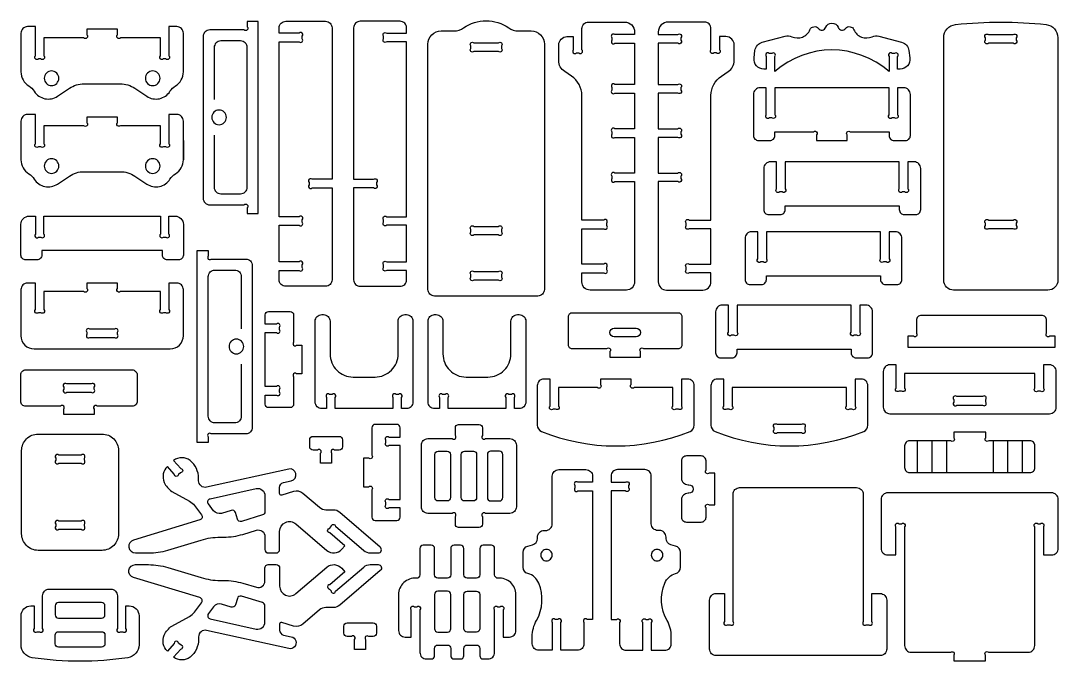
# Model space of a CAD drawing. Extents: x 633.3 to 693.7, y -15.6 to 60.
# Drawn here: x 633.3 to 693.7, y 22.7 to 60 of the extents above; entities that cross this region are included whole.
import ezdxf

# ---------------------------------------------------------------- set-up
doc = ezdxf.new("R2010")
doc.units = 0
doc.header["$MEASUREMENT"] = 0
doc.layers.get('DEFPOINTS').update_dxf_attribs({"color": 1, "linetype": 'CONTINUOUS'})
doc.layers.add('KONTUR', color=20, linetype='CONTINUOUS')

msp = doc.modelspace()

# ---------------------------------------------------------------- linework, layer by layer
at = {"layer": 'DEFPOINTS'}
msp.add_lwpolyline([(634.094, 40.897), (642.009, 40.897, 0.414214), (642.779, 41.666), (642.779, 44.347, 0.414214), (642.394, 44.731), (641.94, 44.731), (641.94, 43.183, -1), (641.762, 43.006), (641.617, 43.006, -1), (641.44, 43.183), (641.44, 44.231), (639.117, 44.231, -1), (638.94, 44.408), (638.94, 44.731), (637.164, 44.731), (637.164, 44.408, -1), (636.987, 44.231), (634.664, 44.231), (634.664, 43.183, -1), (634.487, 43.006), (634.341, 43.006, -1), (634.164, 43.183), (634.164, 44.731), (633.709, 44.731, 0.414214), (633.324, 44.347), (633.324, 41.666, 0.414214)], format="xyb", close=True, dxfattribs=at)
at = {"layer": 'KONTUR'}
for points in [[(643.935, 59.081), (643.935, 49.67, 0.414214), (644.32, 49.285), (646.323, 49.285, -1), (646.5, 49.108), (646.5, 48.785), (647.142, 48.785), (647.142, 59.965), (646.5, 59.965), (646.5, 59.643, -1), (646.323, 59.465), (644.32, 59.465, 0.414214)], [(648.357, 48.094), (649.518, 48.094, 1), (649.695, 48.272), (649.695, 48.417, 1), (649.518, 48.594), (648.357, 48.594), (648.357, 58.775), (649.518, 58.775, 1), (649.695, 58.952), (649.695, 59.098, 1), (649.518, 59.275), (648.357, 59.275), (648.357, 59.584, -0.414214), (648.742, 59.969), (651.056, 59.969, -0.414214), (651.44, 59.584), (651.44, 50.769), (650.28, 50.769, 1), (650.103, 50.592), (650.103, 50.446, 1), (650.28, 50.269), (651.44, 50.269), (651.44, 44.924, -0.414214), (651.056, 44.54), (648.742, 44.54, -0.414214), (648.357, 44.924), (648.357, 45.466), (649.518, 45.466, 1), (649.695, 45.644), (649.695, 45.789, 1), (649.518, 45.966), (648.357, 45.966)], [(655.778, 48.094), (654.618, 48.094, -1), (654.441, 48.272), (654.441, 48.417, -1), (654.618, 48.594), (655.778, 48.594), (655.778, 58.775), (654.618, 58.775, -1), (654.441, 58.952), (654.441, 59.098, -1), (654.618, 59.275), (655.778, 59.275), (655.778, 59.584, 0.414214), (655.394, 59.969), (653.08, 59.969, 0.414214), (652.695, 59.584), (652.695, 50.769), (653.856, 50.769, -1), (654.033, 50.592), (654.033, 50.446, -1), (653.856, 50.269), (652.695, 50.269), (652.695, 44.924, 0.414214), (653.08, 44.54), (655.394, 44.54, 0.414214), (655.778, 44.924), (655.778, 45.466), (654.618, 45.466, -1), (654.441, 45.644), (654.441, 45.789, -1), (654.618, 45.966), (655.778, 45.966)], [(657.406, 43.976, -0.414214), (657.021, 44.36), (657.021, 58.636, -0.414214), (657.79, 59.405), (658.539, 59.405, 0.155074), (659.094, 59.581, -0.31779), (661.724, 59.581, 0.155074), (662.279, 59.405), (663.028, 59.405, -0.414214), (663.797, 58.636), (663.797, 44.36, -0.414214), (663.412, 43.976)], [(665.483, 59.073), (665.483, 58.304, 1), (665.66, 58.127), (665.806, 58.127, 1), (665.983, 58.304), (665.983, 59.539, -0.414214), (666.368, 59.924), (668.474, 59.924, -0.414214), (669.051, 59.347), (669.051, 59.191), (667.909, 59.191, 1), (667.732, 59.014), (667.732, 58.868, 1), (667.909, 58.691), (669.051, 58.691), (669.051, 56.288), (667.909, 56.288, 1), (667.732, 56.11), (667.732, 55.965, 1), (667.909, 55.788), (669.051, 55.788), (669.051, 53.711), (667.909, 53.711, 1), (667.732, 53.534), (667.732, 53.388, 1), (667.909, 53.211), (669.051, 53.211), (669.051, 51.135), (667.909, 51.135, 1), (667.732, 50.958), (667.732, 50.812, 1), (667.909, 50.635), (669.051, 50.635), (669.051, 44.801, -0.414214), (668.57, 44.32), (666.464, 44.32, -0.414214), (665.983, 44.801), (665.983, 45.327), (667.251, 45.327, 1), (667.428, 45.504), (667.428, 45.65, 1), (667.251, 45.827), (665.983, 45.827), (665.983, 47.895), (667.251, 47.895, 1), (667.428, 48.072), (667.428, 48.218, 1), (667.251, 48.395), (665.983, 48.395), (665.983, 55.653, 0.252072), (665.378, 56.777), (664.98, 57.039, -0.252072), (664.634, 57.681), (664.634, 58.592, -0.414214), (665.115, 59.073)], [(673.999, 59.073), (673.999, 58.304, -1), (673.822, 58.127), (673.676, 58.127, -1), (673.499, 58.304), (673.499, 59.539, 0.414214), (673.115, 59.924), (671.008, 59.924, 0.414214), (670.431, 59.347), (670.431, 59.191), (671.573, 59.191, -1), (671.751, 59.014), (671.751, 58.868, -1), (671.573, 58.691), (670.431, 58.691), (670.431, 56.288), (671.573, 56.288, -1), (671.751, 56.11), (671.751, 55.965, -1), (671.573, 55.788), (670.431, 55.788), (670.431, 53.711), (671.573, 53.711, -1), (671.751, 53.534), (671.751, 53.388, -1), (671.573, 53.211), (670.431, 53.211), (670.431, 51.135), (671.573, 51.135, -1), (671.751, 50.958), (671.751, 50.812, -1), (671.573, 50.635), (670.431, 50.635), (670.431, 44.801, 0.414214), (670.912, 44.32), (673.019, 44.32, 0.414214), (673.499, 44.801), (673.499, 45.327), (672.232, 45.327, -1), (672.055, 45.504), (672.055, 45.65, -1), (672.232, 45.827), (673.499, 45.827), (673.499, 47.895), (672.232, 47.895, -1), (672.055, 48.072), (672.055, 48.218, -1), (672.232, 48.395), (673.499, 48.395), (673.499, 55.653, -0.252072), (674.104, 56.777), (674.503, 57.039, 0.252072), (674.848, 57.681), (674.848, 58.592, 0.414214), (674.368, 59.073)], [(680.181, 59.617, -0.687577), (680.9, 59.617, 0.578369), (681.329, 59.55, -0.567962), (681.819, 59.48, 0.425793), (682.877, 59.072, -0.176453), (683.27, 59.107), (684.598, 58.751, -0.304748), (685.021, 58.266), (685.076, 57.834, -0.451549), (684.504, 57.184), (684.364, 57.184), (684.364, 57.916, 1), (684.187, 58.093), (684.041, 58.093, 1), (683.864, 57.916), (683.864, 57.051, 0.37485), (677.217, 57.051), (677.217, 57.916, 1), (677.04, 58.093), (676.894, 58.093, 1), (676.717, 57.916), (676.717, 57.184), (676.578, 57.184, -0.451549), (676.005, 57.834), (676.06, 58.266, -0.304748), (676.483, 58.751), (677.811, 59.107, -0.176453), (678.204, 59.072, 0.425793), (679.262, 59.48, -0.567962), (679.752, 59.55, 0.578369)], [(687.624, 44.32, -0.414214), (687.047, 44.897), (687.047, 59.014, -0.382343), (687.732, 59.778, -0.055069), (693.008, 59.778, -0.382343), (693.693, 59.014), (693.693, 44.897, -0.414214), (693.116, 44.32)], [(639.956, 56.068), (640.654, 55.603, 0.422185), (642.001, 55.892, -0.11659), (642.316, 56.203, 0.261966), (642.779, 57.025), (642.779, 59.271, 0.414214), (642.394, 59.655), (641.94, 59.655), (641.94, 57.952, -1), (641.762, 57.775), (641.617, 57.775, -1), (641.44, 57.952), (641.44, 59), (639.117, 59, -1), (638.94, 59.178), (638.94, 59.5), (637.164, 59.5), (637.164, 59.178, -1), (636.987, 59), (634.664, 59), (634.664, 57.952, -1), (634.487, 57.775), (634.341, 57.775, -1), (634.164, 57.952), (634.164, 59.655), (633.709, 59.655, 0.414214), (633.324, 59.271), (633.324, 57.025, 0.261966), (633.787, 56.203, -0.11659), (634.102, 55.892, 0.422185), (635.449, 55.603), (636.147, 56.068, -0.147995), (637, 56.326), (639.103, 56.326, -0.147995)], [(689.654, 59.191), (691.086, 59.191, -1), (691.263, 59.014), (691.263, 58.868, -1), (691.086, 58.691), (689.654, 58.691, -1), (689.477, 58.868), (689.477, 59.014, -1)], [(659.698, 58.711), (661.12, 58.711, -1), (661.297, 58.534), (661.297, 58.388, -1), (661.12, 58.211), (659.698, 58.211, -1), (659.521, 58.388), (659.521, 58.534, -1)], [(635.105, 57.077, 0.414214), (634.679, 56.651, 0.414214), (635.105, 56.225, 0.414214), (635.531, 56.651, 0.414214)], [(640.998, 57.077, 0.414214), (640.572, 56.651, 0.414214), (640.998, 56.225, 0.414214), (641.425, 56.651, 0.414214)], [(677.217, 56.098), (677.217, 54.527, -1), (677.04, 54.349), (676.894, 54.349, -1), (676.717, 54.527), (676.717, 56.098), (676.357, 56.098, 0.414214), (675.973, 55.714), (675.973, 53.319, 0.414214), (676.261, 53.03), (676.929, 53.03, 0.414214), (677.217, 53.319), (677.217, 53.53), (679.471, 53.53, -1), (679.648, 53.353), (679.648, 53.03), (681.433, 53.03), (681.433, 53.353, -1), (681.61, 53.53), (683.864, 53.53), (683.864, 53.319, 0.414214), (684.152, 53.03), (684.82, 53.03, 0.414214), (685.108, 53.319), (685.108, 55.714, 0.414214), (684.724, 56.098), (684.364, 56.098), (684.364, 54.527, -1), (684.187, 54.349), (684.041, 54.349, -1), (683.864, 54.527), (683.864, 56.098)], [(639.956, 50.956), (640.654, 50.491, 0.422185), (642.001, 50.78, -0.11659), (642.316, 51.091, 0.261966), (642.779, 51.912), (642.779, 54.158, 0.414214), (642.394, 54.543), (641.94, 54.543), (641.94, 52.84, -1), (641.762, 52.663), (641.617, 52.663, -1), (641.44, 52.84), (641.44, 53.888), (639.117, 53.888, -1), (638.94, 54.065), (638.94, 54.388), (637.164, 54.388), (637.164, 54.065, -1), (636.987, 53.888), (634.664, 53.888), (634.664, 52.84, -1), (634.487, 52.663), (634.341, 52.663, -1), (634.164, 52.84), (634.164, 54.543), (633.709, 54.543, 0.414214), (633.324, 54.158), (633.324, 51.912, 0.261966), (633.787, 51.091, -0.11659), (634.102, 50.78, 0.422185), (635.449, 50.491), (636.147, 50.956, -0.147995), (637, 51.214), (639.103, 51.214, -0.147995)], [(644.861, 54.802, 0.414214), (644.435, 54.375, 0.414214), (644.861, 53.949, 0.414214), (645.288, 54.375, 0.414214)], [(635.105, 51.965, 0.414214), (634.679, 51.539, 0.414214), (635.105, 51.112, 0.414214), (635.531, 51.539, 0.414214)], [(640.998, 51.965, 0.414214), (640.572, 51.539, 0.414214), (640.998, 51.112, 0.414214), (641.425, 51.539, 0.414214)], [(677.816, 51.785), (677.816, 50.213, -1), (677.638, 50.036), (677.493, 50.036, -1), (677.316, 50.213), (677.316, 51.785), (676.956, 51.785, 0.414214), (676.571, 51.4), (676.571, 49.005, 0.414214), (676.859, 48.717), (677.527, 48.717, 0.414214), (677.816, 49.005), (677.816, 49.217), (684.462, 49.217), (684.462, 49.005, 0.414214), (684.75, 48.717), (685.418, 48.717, 0.414214), (685.707, 49.005), (685.707, 51.4, 0.414214), (685.322, 51.785), (684.962, 51.785), (684.962, 50.213, -1), (684.785, 50.036), (684.639, 50.036, -1), (684.462, 50.213), (684.462, 51.785)], [(634.251, 46.073), (633.613, 46.073, -0.414214), (633.324, 46.361), (633.324, 48.149, -0.414214), (633.805, 48.63), (634.164, 48.63), (634.164, 47.581, 1), (634.341, 47.404), (634.487, 47.404, 1), (634.664, 47.581), (634.664, 48.63), (641.44, 48.63), (641.44, 47.581, 1), (641.617, 47.404), (641.762, 47.404, 1), (641.94, 47.581), (641.94, 48.63), (642.298, 48.63, -0.414214), (642.779, 48.149), (642.779, 46.361, -0.414214), (642.49, 46.073), (641.852, 46.073, -0.414214), (641.564, 46.361), (641.564, 46.625), (634.539, 46.625), (634.539, 46.361, -0.414214)], [(689.654, 48.395), (691.086, 48.395, -1), (691.263, 48.218), (691.263, 48.072, -1), (691.086, 47.895), (689.654, 47.895, -1), (689.477, 48.072), (689.477, 48.218, -1)], [(659.698, 48.03), (661.12, 48.03, -1), (661.297, 47.853), (661.297, 47.707, -1), (661.12, 47.53), (659.698, 47.53, -1), (659.521, 47.707), (659.521, 47.853, -1)], [(676.724, 47.713), (676.724, 46.141, -1), (676.547, 45.964), (676.401, 45.964, -1), (676.224, 46.141), (676.224, 47.713), (675.864, 47.713, 0.414214), (675.48, 47.328), (675.48, 44.933, 0.414214), (675.768, 44.645), (676.436, 44.645, 0.414214), (676.724, 44.933), (676.724, 45.145), (683.371, 45.145), (683.371, 44.933, 0.414214), (683.659, 44.645), (684.327, 44.645, 0.414214), (684.615, 44.933), (684.615, 47.328, 0.414214), (684.231, 47.713), (683.871, 47.713), (683.871, 46.141, -1), (683.694, 45.964), (683.548, 45.964, -1), (683.371, 46.141), (683.371, 47.713)], [(646.795, 45.743), (646.795, 36.332, -0.414214), (646.41, 35.947), (644.407, 35.947, 1), (644.23, 35.77), (644.23, 35.447), (643.589, 35.447), (643.589, 46.628), (644.23, 46.628), (644.23, 46.305, 1), (644.407, 46.128), (646.41, 46.128, -0.414214)], [(661.12, 44.902), (659.698, 44.902, -1), (659.521, 45.079), (659.521, 45.225, -1), (659.698, 45.402), (661.12, 45.402, -1), (661.297, 45.225), (661.297, 45.079, -1)], [(647.547, 41.842), (648.196, 41.842, 1), (648.373, 42.019), (648.373, 42.165, 1), (648.196, 42.342), (647.547, 42.342), (647.547, 42.884, -0.414214), (647.74, 43.076), (649.007, 43.076, -0.414214), (649.199, 42.884), (649.199, 41.287, 1), (649.376, 41.11), (649.675, 41.11), (649.675, 39.445), (649.376, 39.445, 1), (649.199, 39.268), (649.199, 37.672, -0.414214), (649.007, 37.479), (647.74, 37.479, -0.414214), (647.547, 37.672), (647.547, 38.213), (648.196, 38.213, 1), (648.373, 38.39), (648.373, 38.536, 1), (648.196, 38.713), (647.547, 38.713)], [(650.456, 42.505, -0.414214), (650.841, 42.89), (650.936, 42.89, -0.414214), (651.321, 42.505), (651.321, 40.606, 0.414214), (652.667, 39.26), (653.938, 39.26, 0.414214), (655.284, 40.606), (655.284, 42.505, -0.414214), (655.669, 42.89), (655.764, 42.89, -0.414214), (656.148, 42.505), (656.148, 37.806, -0.414214), (655.764, 37.421), (655.484, 37.421), (655.484, 38.07, 1), (655.306, 38.247), (655.161, 38.247, 1), (654.984, 38.07), (654.984, 37.421), (651.621, 37.421), (651.621, 38.07, 1), (651.444, 38.247), (651.298, 38.247, 1), (651.121, 38.07), (651.121, 37.421), (650.841, 37.421, -0.414214), (650.456, 37.806)], [(657.026, 42.505, -0.414214), (657.411, 42.89), (657.506, 42.89, -0.414214), (657.891, 42.505), (657.891, 40.606, 0.414214), (659.237, 39.26), (660.508, 39.26, 0.414214), (661.854, 40.606), (661.854, 42.505, -0.414214), (662.239, 42.89), (662.334, 42.89, -0.414214), (662.719, 42.505), (662.719, 37.806, -0.414214), (662.334, 37.421), (662.054, 37.421), (662.054, 38.07, 1), (661.877, 38.247), (661.731, 38.247, 1), (661.554, 38.07), (661.554, 37.421), (658.191, 37.421), (658.191, 38.07, 1), (658.014, 38.247), (657.868, 38.247, 1), (657.691, 38.07), (657.691, 37.421), (657.411, 37.421, -0.414214), (657.026, 37.806)], [(665.182, 41.149, 0.414214), (665.413, 40.918), (667.435, 40.918, -1), (667.613, 40.741), (667.613, 40.418), (669.398, 40.418), (669.398, 40.741, -1), (669.575, 40.918), (671.598, 40.918, 0.414214), (671.828, 41.149), (671.828, 42.755, 0.414214), (671.598, 42.986), (665.413, 42.986, 0.414214), (665.182, 42.755)], [(675.015, 43.447), (675.015, 41.876, -1), (674.838, 41.698), (674.692, 41.698, -1), (674.515, 41.876), (674.515, 43.447), (674.155, 43.447, 0.414214), (673.77, 43.063), (673.77, 40.668, 0.414214), (674.059, 40.379), (674.726, 40.379, 0.414214), (675.015, 40.668), (675.015, 40.879), (681.661, 40.879), (681.661, 40.668, 0.414214), (681.95, 40.379), (682.617, 40.379, 0.414214), (682.906, 40.668), (682.906, 43.063, 0.414214), (682.521, 43.447), (682.161, 43.447), (682.161, 41.876, -1), (681.984, 41.698), (681.838, 41.698, -1), (681.661, 41.876), (681.661, 43.447)], [(685.459, 42.559), (685.458, 41.812, -1), (685.281, 41.635), (684.959, 41.635), (684.959, 41), (693.54, 41), (693.54, 41.635), (693.217, 41.635, -1), (693.04, 41.812), (693.04, 42.559, 0.414214), (692.751, 42.848), (685.747, 42.848, 0.414214)], [(637.341, 41.568), (638.763, 41.568, 1), (638.94, 41.745), (638.94, 41.867, 1), (638.763, 42.044), (637.341, 42.044, 1), (637.164, 41.867), (637.164, 41.745, 1)], [(667.863, 42.096), (669.148, 42.096, -1), (669.148, 41.596), (667.863, 41.596, -1)], [(645.869, 41.464, 0.414214), (645.443, 41.037, 0.414214), (645.869, 40.611, 0.414214), (646.295, 41.037, 0.414214)], [(683.916, 37.121), (693.21, 37.121, 0.414214), (693.595, 37.506), (693.595, 39.584, 0.414214), (693.21, 39.969), (692.853, 39.969), (692.853, 38.619, -1), (692.676, 38.442), (692.53, 38.442, -1), (692.353, 38.619), (692.353, 39.469), (684.772, 39.469), (684.772, 38.619, -1), (684.595, 38.442), (684.449, 38.442, -1), (684.272, 38.619), (684.272, 39.969), (683.916, 39.969, 0.414214), (683.531, 39.584), (683.531, 37.506, 0.414214)], [(639.801, 37.56), (637.766, 37.56, 1), (637.589, 37.383), (637.589, 37.084), (635.813, 37.084), (635.813, 37.383, 1), (635.636, 37.56), (633.602, 37.56, -0.414214), (633.313, 37.848), (633.313, 39.387, -0.414214), (633.602, 39.675), (639.801, 39.675, -0.414214), (640.089, 39.387), (640.089, 37.848, -0.414214)], [(635.99, 38.379), (637.412, 38.379, 1), (637.589, 38.556), (637.589, 38.678, 1), (637.412, 38.855), (635.99, 38.855, 1), (635.813, 38.678), (635.813, 38.556, 1)], [(671.775, 39.143), (671.775, 37.571, -1), (671.598, 37.394), (671.452, 37.394, -1), (671.275, 37.571), (671.275, 38.643), (669.022, 38.643, -1), (668.845, 38.82), (668.845, 39.143), (667.059, 39.143), (667.059, 38.82, -1), (666.882, 38.643), (664.629, 38.643), (664.629, 37.571, -1), (664.452, 37.394), (664.306, 37.394, -1), (664.129, 37.571), (664.129, 39.143), (663.769, 39.143, 0.414214), (663.384, 38.758), (663.384, 36.451, 0.305092), (663.624, 36.095, 0.195594), (672.28, 36.095, 0.305092), (672.52, 36.451), (672.52, 38.758, 0.414214), (672.135, 39.143)], [(673.733, 36.095, 0.195594), (682.389, 36.095, 0.305092), (682.629, 36.451), (682.629, 38.758, 0.414214), (682.245, 39.143), (681.885, 39.143), (681.885, 37.571, -1), (681.708, 37.394), (681.562, 37.394, -1), (681.385, 37.571), (681.385, 38.643), (674.738, 38.643), (674.738, 37.571, -1), (674.561, 37.394), (674.415, 37.394, -1), (674.238, 37.571), (674.238, 39.143), (673.878, 39.143, 0.414214), (673.494, 38.758), (673.494, 36.451, 0.305092)], [(687.812, 37.621), (689.313, 37.621, 1), (689.49, 37.798), (689.49, 37.944, 1), (689.313, 38.121), (687.812, 38.121, 1), (687.635, 37.944), (687.635, 37.798, 1)], [(655.401, 35.268), (654.752, 35.268, -1), (654.575, 35.445), (654.575, 35.591, -1), (654.752, 35.768), (655.401, 35.768), (655.401, 36.31, 0.414214), (655.209, 36.502), (653.942, 36.502, 0.414214), (653.749, 36.31), (653.749, 34.713, -1), (653.572, 34.536), (653.273, 34.536), (653.273, 32.871), (653.572, 32.871, -1), (653.749, 32.694), (653.749, 31.098, 0.414214), (653.942, 30.905), (655.209, 30.905, 0.414214), (655.401, 31.098), (655.401, 31.639), (654.752, 31.639, -1), (654.575, 31.816), (654.575, 31.962, -1), (654.752, 32.139), (655.401, 32.139)], [(658.807, 30.502, -0.414214), (658.615, 30.695), (658.615, 31.144, 1), (658.438, 31.321), (657.02, 31.321, -0.414214), (656.636, 31.706), (656.636, 35.289, -0.414214), (657.02, 35.673), (658.438, 35.673, 1), (658.615, 35.85), (658.615, 36.3, -0.414214), (658.807, 36.492), (659.999, 36.492, -0.414214), (660.192, 36.3), (660.192, 35.85, 1), (660.369, 35.673), (661.786, 35.673, -0.414214), (662.17, 35.289), (662.17, 31.706, -0.414214), (661.786, 31.321), (660.369, 31.321, 1), (660.192, 31.144), (660.192, 30.695, -0.414214), (659.999, 30.502)], [(677.346, 36.507), (678.777, 36.507, -1), (678.954, 36.33), (678.954, 36.184, -1), (678.777, 36.007), (677.346, 36.007, -1), (677.169, 36.184), (677.169, 36.33, -1)], [(638.045, 35.941, -0.414214), (639.006, 34.98), (639.006, 30.131, -0.414214), (638.045, 29.17), (634.325, 29.17, -0.414214), (633.364, 30.131), (633.364, 34.98, -0.414214), (634.325, 35.941)], [(651.85, 35.007), (651.587, 35.007, 1), (651.41, 34.83), (651.41, 34.24), (650.769, 34.24), (650.769, 34.83, 1), (650.592, 35.007), (650.33, 35.007, -0.414214), (650.137, 35.199), (650.137, 35.613, -0.414214), (650.33, 35.805), (651.85, 35.805, -0.414214), (652.042, 35.613), (652.042, 35.199, -0.414214)], [(692.065, 33.699, 0.414214), (692.353, 33.987), (692.353, 35.258, 0.414214), (692.065, 35.546), (689.667, 35.546, -1), (689.49, 35.723), (689.49, 36.046), (687.635, 36.046), (687.635, 35.723, -1), (687.458, 35.546), (685.061, 35.546, 0.414214), (684.772, 35.258), (684.772, 33.987, 0.414214), (685.061, 33.699)], [(635.53, 34.237), (636.84, 34.237, 1), (637.017, 34.414), (637.017, 34.536, 1), (636.84, 34.713), (635.53, 34.713, 1), (635.353, 34.536), (635.353, 34.414, 1)], [(643.666, 33.356, 0.224783), (643.172, 34.405, 0.332024), (642.213, 34.405), (642.626, 33.936, -1), (642.61, 33.686), (642.5, 33.59, -1), (642.25, 33.606), (641.855, 34.055, 0.318462), (641.663, 33.125, 0.133666), (642.111, 32.598), (643.129, 32.036, -0.10459), (643.43, 31.776), (643.836, 31.242, -0.522753), (643.739, 30.941), (639.878, 29.772, 0.862777), (639.989, 29.019), (640.754, 29.019, 0.073666), (641.869, 29.184), (643.809, 29.772, -0.073666), (644.924, 29.937), (645.135, 29.937, 0.073666), (646.25, 30.102), (647.036, 30.34, -0.503235), (647.532, 29.972), (647.532, 29.211, 0.414214), (647.724, 29.019), (648.193, 29.019, 0.414214), (648.385, 29.211), (648.385, 30.27, -0.640772), (649.338, 30.708), (651.134, 29.168, 0.414214), (652.006, 29.235), (652.182, 29.44), (651.309, 30.189, -1), (651.29, 30.438), (651.385, 30.549, -1), (651.634, 30.568), (653.28, 29.158, 0.179039), (653.655, 29.019), (654.12, 29.019, 0.696297), (654.245, 29.357), (651.886, 31.379, 0.179039), (651.511, 31.518), (651.078, 31.518, -0.179039), (650.702, 31.657), (649.741, 32.481, 0.256082), (649.198, 32.595), (648.509, 32.386, -0.503235), (648.385, 32.478), (648.385, 32.837, -0.35181), (648.612, 33.119), (649.066, 33.219, 1), (648.914, 33.904), (644.134, 32.847, -0.479498), (643.666, 33.222)], [(657.423, 34.756, -0.414214), (657.616, 34.948), (658.136, 34.948, -0.414214), (658.328, 34.756), (658.328, 32.238, -0.414214), (658.136, 32.046), (657.616, 32.046, -0.414214), (657.423, 32.238)], [(658.951, 32.238), (658.951, 34.756, -0.414214), (659.143, 34.948), (659.663, 34.948, -0.414214), (659.856, 34.756), (659.856, 32.238, -0.414214), (659.663, 32.046), (659.143, 32.046, -0.414214)], [(661.383, 34.756, 0.414214), (661.191, 34.948), (660.67, 34.948, 0.414214), (660.478, 34.756), (660.478, 32.238, 0.414214), (660.67, 32.046), (661.191, 32.046, 0.414214), (661.383, 32.238)], [(672.166, 32.491, 0.414214), (671.781, 32.106), (671.781, 31.105, 0.414214), (672.07, 30.817), (672.925, 30.817, 0.414214), (673.213, 31.105), (673.213, 31.636, -1), (673.39, 31.813), (673.713, 31.813), (673.713, 33.669), (673.39, 33.669, -1), (673.213, 33.846), (673.213, 34.377, 0.414214), (672.925, 34.665), (672.07, 34.665, 0.414214), (671.781, 34.377), (671.781, 33.376, 0.414214), (672.166, 32.991), (672.21, 32.991, -1), (672.21, 32.491)], [(662.559, 29.051, -0.339454), (662.844, 29.423), (663.113, 29.495, 0.339454), (663.398, 29.866), (663.398, 29.942, -0.414214), (663.782, 30.326), (663.871, 30.326, 0.414214), (664.256, 30.711), (664.256, 33.487, -0.414214), (664.64, 33.871), (666.218, 33.871, -0.414214), (666.603, 33.487), (666.603, 33.13), (665.754, 33.13, 1), (665.577, 32.953), (665.577, 32.807, 1), (665.754, 32.63), (666.603, 32.63), (666.603, 25.151), (666.28, 25.151, 1), (666.103, 24.974), (666.103, 23.735, -0.414214), (665.718, 23.351), (664.756, 23.351), (664.756, 24.974, 1), (664.578, 25.151), (664.433, 25.151, 1), (664.256, 24.974), (664.256, 23.351), (663.477, 23.351, -0.414214), (663.093, 23.735), (663.093, 24.146, -0.129433), (663.342, 25.093, 0.231132), (663.474, 27.259, 0.231026), (662.841, 27.817, -0.33747), (662.559, 28.188)], [(671.722, 29.051, 0.339454), (671.437, 29.423), (671.168, 29.495, -0.339454), (670.883, 29.866), (670.883, 29.942, 0.414214), (670.498, 30.326), (670.41, 30.326, -0.414214), (670.025, 30.711), (670.025, 33.487, 0.414214), (669.641, 33.871), (668.062, 33.871, 0.414214), (667.678, 33.487), (667.678, 33.13), (668.527, 33.13, -1), (668.704, 32.953), (668.704, 32.807, -1), (668.527, 32.63), (667.678, 32.63), (667.678, 25.151), (668.001, 25.151, -1), (668.178, 24.974), (668.178, 23.735, 0.414214), (668.562, 23.351), (669.525, 23.351), (669.525, 24.974, -1), (669.702, 25.151), (669.848, 25.151, -1), (670.025, 24.974), (670.025, 23.351), (670.803, 23.351, 0.414214), (671.188, 23.735), (671.188, 24.146, 0.129433), (670.939, 25.093, -0.231132), (670.807, 27.259, -0.231026), (671.44, 27.817, 0.33747), (671.722, 28.188)], [(644.349, 32.176), (647.017, 32.766, -0.479498), (647.532, 32.353), (647.532, 31.413, -0.330464), (647.395, 31.229), (646.164, 30.856, -0.414214), (645.924, 30.985), (645.808, 31.367, 0.414214), (645.568, 31.496), (645.001, 31.324, -0.313411), (644.541, 31.473), (644.238, 31.872, -0.547347)], [(683.73, 26.274), (683.73, 23.426, -0.414214), (683.346, 23.041), (673.802, 23.041, -0.414214), (673.417, 23.426), (673.417, 26.274, -0.414214), (673.802, 26.658), (674.283, 26.658), (674.283, 25.019, 1), (674.46, 24.842), (674.606, 24.842, 1), (674.783, 25.019), (674.783, 32.436, -0.414214), (675.168, 32.82), (681.979, 32.82, -0.414214), (682.364, 32.436), (682.364, 25.019, 1), (682.541, 24.842), (682.687, 24.842, 1), (682.864, 25.019), (682.864, 26.658), (683.346, 26.658, -0.414214)], [(689.487, 22.739), (689.487, 23.062, -1), (689.664, 23.239), (691.965, 23.239, 0.414214), (692.35, 23.624), (692.35, 30.54, -1), (692.527, 30.718), (692.673, 30.718, -1), (692.85, 30.54), (692.85, 28.901), (693.331, 28.901, 0.414214), (693.716, 29.286), (693.716, 32.134, 0.414214), (693.331, 32.518), (683.787, 32.518, 0.414214), (683.402, 32.134), (683.402, 29.286, 0.414214), (683.787, 28.901), (684.269, 28.901), (684.269, 30.54, -1), (684.446, 30.718), (684.591, 30.718, -1), (684.769, 30.54), (684.769, 23.624, 0.414214), (685.153, 23.239), (687.454, 23.239, -1), (687.631, 23.062), (687.631, 22.739)], [(635.353, 30.697), (635.353, 30.575, 1), (635.53, 30.398), (636.84, 30.398, 1), (637.017, 30.575), (637.017, 30.697, 1), (636.84, 30.874), (635.53, 30.874, 1)], [(657.601, 27.552, -0.414214), (657.409, 27.744), (657.409, 29.277, 0.414214), (657.216, 29.469), (656.743, 29.469, 0.414214), (656.551, 29.277), (656.551, 27.741, -0.437062), (656.344, 27.549, 0.437062), (655.308, 26.59), (655.308, 24.504, 0.414214), (655.692, 24.12), (656.051, 24.12), (656.051, 25.707, -1), (656.228, 25.884), (656.374, 25.884, -1), (656.551, 25.707), (656.551, 23.231, 0.414214), (656.935, 22.846), (657.216, 22.846, 0.414214), (657.409, 23.038), (657.409, 23.464, -0.414214), (657.601, 23.656), (658.155, 23.656, -0.414214), (658.347, 23.464), (658.347, 23.038, 0.414214), (658.54, 22.846), (658.914, 22.846, 0.414214), (659.106, 23.038), (659.106, 23.464, -0.414214), (659.299, 23.656), (659.853, 23.656, -0.414214), (660.045, 23.464), (660.045, 23.038, 0.414214), (660.238, 22.846), (660.518, 22.846, 0.414214), (660.903, 23.231), (660.903, 25.707, -1), (661.08, 25.884), (661.226, 25.884, -1), (661.403, 25.707), (661.403, 24.12), (661.761, 24.12, 0.414214), (662.146, 24.504), (662.146, 26.59, 0.437062), (661.11, 27.549, -0.437062), (660.903, 27.741), (660.903, 29.277, 0.414214), (660.711, 29.469), (660.238, 29.469, 0.414214), (660.045, 29.277), (660.045, 27.744, -0.414214), (659.853, 27.552), (659.299, 27.552, -0.414214), (659.106, 27.744), (659.106, 29.277, 0.414214), (658.914, 29.469), (658.54, 29.469, 0.414214), (658.347, 29.277), (658.347, 27.744, -0.414214), (658.155, 27.552)], [(663.92, 29.227, 0.414214), (663.585, 28.892, 0.414214), (663.92, 28.557, 0.414214), (664.256, 28.892, 0.414214)], [(670.36, 29.227, 0.414214), (670.025, 28.892, 0.414214), (670.36, 28.557, 0.414214), (670.695, 28.892, 0.414214)], [(643.666, 24.001, -0.224783), (643.172, 22.953, -0.332024), (642.213, 22.953), (642.626, 23.421, 1), (642.61, 23.671), (642.5, 23.768, 1), (642.25, 23.752), (641.855, 23.303, -0.318462), (641.663, 24.233, -0.133666), (642.111, 24.76), (643.129, 25.321, 0.10459), (643.43, 25.581), (643.836, 26.116, 0.522753), (643.739, 26.416), (639.878, 27.586, -0.862777), (639.989, 28.339), (640.754, 28.339, -0.073666), (641.869, 28.173), (643.809, 27.586, 0.073666), (644.924, 27.42), (645.135, 27.42, -0.073666), (646.25, 27.255), (647.036, 27.017, 0.503235), (647.532, 27.385), (647.532, 28.146, -0.414214), (647.724, 28.339), (648.193, 28.339, -0.414214), (648.385, 28.146), (648.385, 27.088, 0.640772), (649.338, 26.65), (651.134, 28.19, -0.414214), (652.006, 28.123), (652.182, 27.917), (651.309, 27.169, 1), (651.29, 26.919), (651.385, 26.808, 1), (651.634, 26.789), (653.28, 28.2, -0.179039), (653.655, 28.339), (654.12, 28.339, -0.696297), (654.245, 28), (651.886, 25.978, -0.179039), (651.511, 25.839), (651.078, 25.839, 0.179039), (650.702, 25.701), (649.741, 24.877, -0.256082), (649.198, 24.762), (648.509, 24.971, 0.503235), (648.385, 24.879), (648.385, 24.52, 0.35181), (648.612, 24.239), (649.066, 24.138, -1), (648.914, 23.454), (644.134, 24.511, 0.479498), (643.666, 24.135)], [(634.088, 25.936), (634.088, 24.613, 1), (634.265, 24.436), (634.411, 24.436, 1), (634.588, 24.613), (634.588, 26.531, -0.414214), (634.972, 26.916), (638.556, 26.916, -0.414214), (638.94, 26.531), (638.94, 24.613, 1), (639.117, 24.436), (639.263, 24.436, 1), (639.44, 24.613), (639.44, 25.936), (639.622, 25.936, -0.414214), (640.199, 25.359), (640.199, 23.679, -0.371951), (639.542, 22.918, -0.073339), (633.986, 22.918, -0.371951), (633.329, 23.679), (633.329, 25.359, -0.414214), (633.906, 25.936)], [(657.409, 24.607, 0.414214), (657.601, 24.415), (658.155, 24.415, 0.414214), (658.347, 24.607), (658.347, 26.601, 0.414214), (658.155, 26.793), (657.601, 26.793, 0.414214), (657.409, 26.601)], [(659.853, 26.793, -0.414214), (660.045, 26.601), (660.045, 24.607, -0.414214), (659.853, 24.415), (659.299, 24.415, -0.414214), (659.106, 24.607), (659.106, 26.601, -0.414214), (659.299, 26.793)], [(635.505, 26.128, 0.414214), (635.313, 25.936), (635.313, 25.415, 0.414214), (635.505, 25.223), (638.023, 25.223, 0.414214), (638.215, 25.415), (638.215, 25.936, 0.414214), (638.023, 26.128)], [(644.349, 25.181), (647.017, 24.591, 0.479498), (647.532, 25.004), (647.532, 25.944, 0.330464), (647.395, 26.128), (646.164, 26.501, 0.414214), (645.924, 26.373), (645.808, 25.99, -0.414214), (645.568, 25.862), (645.001, 26.034, 0.313411), (644.541, 25.885), (644.238, 25.485, 0.547347)], [(653.833, 24.156), (653.571, 24.156, 1), (653.394, 23.979), (653.394, 23.389), (652.752, 23.389), (652.752, 23.979, 1), (652.575, 24.156), (652.313, 24.156, -0.414214), (652.121, 24.349), (652.121, 24.762, -0.414214), (652.313, 24.955), (653.833, 24.955, -0.414214), (654.026, 24.762), (654.026, 24.349, -0.414214)], [(638.023, 23.53), (635.505, 23.53, -0.414214), (635.313, 23.723), (635.313, 24.243, -0.414214), (635.505, 24.436), (638.023, 24.436, -0.414214), (638.215, 24.243), (638.215, 23.723, -0.414214)]]:
    msp.add_lwpolyline(points, format="xyb", close=True, dxfattribs=at)
for points in [[(644.576, 53.339), (644.576, 50.311, 0.414214), (644.961, 49.926), (646.116, 49.926, 0.414214), (646.5, 50.311), (646.5, 58.439, 0.414214), (646.116, 58.824), (644.961, 58.824, 0.414214), (644.576, 58.439), (644.576, 55.411)], [(646.154, 40.001), (646.154, 36.973, -0.414214), (645.769, 36.588), (644.615, 36.588, -0.414214), (644.23, 36.973), (644.23, 45.102, -0.414214), (644.615, 45.486), (645.769, 45.486, -0.414214), (646.154, 45.102), (646.154, 42.073)]]:
    msp.add_lwpolyline(points, format="xyb", dxfattribs=at)
for points in [[(642.779, 53.035), (642.779, 51.912)], [(692.353, 38.619), (692.353, 39.469)], [(685.509, 35.546), (685.509, 33.699)], [(686.358, 35.546), (686.358, 33.699)], [(687.208, 35.546), (687.208, 33.699)], [(689.917, 35.546), (689.917, 33.699)], [(690.767, 35.546), (690.767, 33.699)], [(691.617, 35.546), (691.617, 33.699)]]:
    msp.add_lwpolyline(points, dxfattribs=at)

doc.saveas('drawing.dxf')
